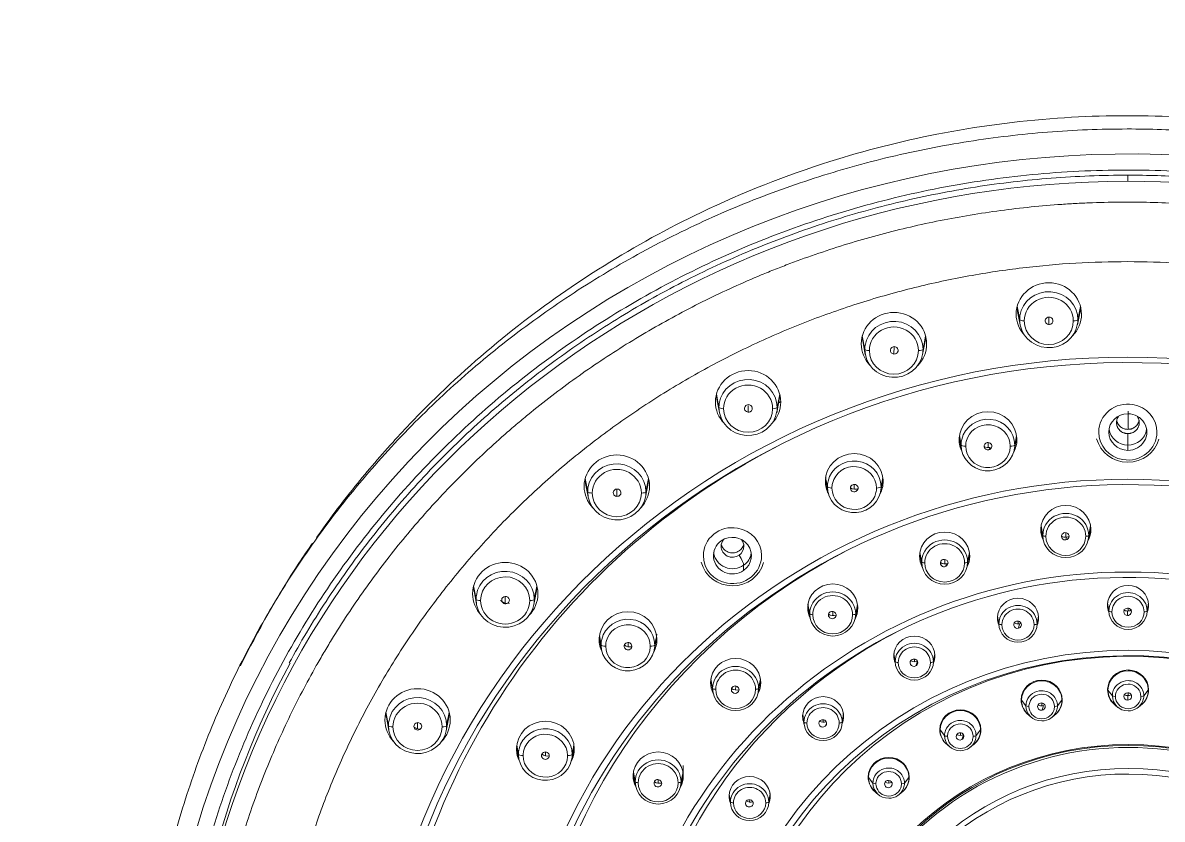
# Model space of a CAD drawing. Extents: x 12185 to 15344, y -91 to 2224.
# Drawn here: x 14075.1 to 14150.1, y 1182.2 to 1234.6 of the extents above; entities that cross this region are included whole.
import ezdxf

# ---------------------------------------------------------------- set-up
doc = ezdxf.new("R2010")
doc.units = 0
doc.header["$LTSCALE"] = 10
doc.header["$MEASUREMENT"] = 0
doc.layers.add('1', color=7, linetype='CONTINUOUS')

msp = doc.modelspace()

# ---------------------------------------------------------------- linework, layer by layer
at = {"layer": '1', "color": 7, "linetype": 'Continuous', "lineweight": 13}
for p, q in [((14147.817, 1224.168), (14147.819, 1224.569)), ((14140.548, 1215.948), (14140.713, 1215.067)), ((14144.712, 1215.937), (14144.542, 1215.067)), ((14142.631, 1214.755), (14142.633, 1215.244)), ((14130.363, 1214), (14130.527, 1213.118)), ((14134.527, 1213.988), (14134.357, 1213.118)), ((14132.445, 1212.811), (14132.447, 1213.3)), ((14120.933, 1209.296), (14120.769, 1210.178)), ((14124.763, 1209.296), (14124.933, 1210.166)), ((14136.747, 1207.446), (14136.862, 1206.829)), ((14140.511, 1207.438), (14140.392, 1206.829)), ((14138.63, 1206.657), (14138.632, 1206.992)), ((14138.68, 1206.511), (14138.775, 1206.668)), ((14147.827, 1206.479), (14147.829, 1206.822)), ((14112.136, 1204.629), (14112.3, 1203.748)), ((14116.3, 1204.618), (14116.129, 1203.748)), ((14127.951, 1204.697), (14128.065, 1204.08)), ((14131.714, 1204.689), (14131.595, 1204.08)), ((14114.218, 1203.464), (14114.22, 1203.937)), ((14129.833, 1203.92), (14129.835, 1204.243)), ((14129.933, 1203.778), (14130.064, 1203.909)), ((14142.119, 1201.517), (14142.237, 1200.883)), ((14145.379, 1201.51), (14145.257, 1200.883)), ((14143.75, 1200.768), (14143.751, 1201.065)), ((14134.151, 1199.768), (14134.269, 1199.134)), ((14135.782, 1199.017), (14135.783, 1199.309)), ((14137.412, 1199.761), (14137.289, 1199.134)), ((14122.555, 1198.582), (14122.557, 1198.925)), ((14104.794, 1197.567), (14104.959, 1196.686)), ((14108.958, 1197.557), (14108.788, 1196.686)), ((14106.877, 1196.438), (14106.879, 1196.879)), ((14126.788, 1196.358), (14126.906, 1195.724)), ((14130.049, 1196.351), (14129.926, 1195.724)), ((14146.581, 1195.917), (14146.499, 1196.446)), ((14149.098, 1195.917), (14149.183, 1196.441)), ((14128.419, 1195.61), (14128.421, 1195.891)), ((14139.26, 1195.601), (14139.342, 1195.072)), ((14141.945, 1195.596), (14141.859, 1195.072)), ((14147.813, 1195.623), (14147.816, 1195.915)), ((14147.843, 1196.103), (14147.842, 1195.916)), ((14140.604, 1195.251), (14140.603, 1195.066)), ((14140.633, 1194.778), (14140.707, 1195.079)), ((14113.183, 1193.68), (14113.068, 1194.296)), ((14114.951, 1193.564), (14114.953, 1193.843)), ((14132.525, 1192.585), (14132.443, 1193.114)), ((14133.787, 1192.758), (14133.786, 1192.578)), ((14133.873, 1192.305), (14133.995, 1192.589)), ((14135.041, 1192.585), (14135.127, 1193.109)), ((14120.4, 1191.457), (14120.518, 1190.823)), ((14122.031, 1190.72), (14122.032, 1190.984)), ((14123.661, 1191.45), (14123.538, 1190.823)), ((14140.835, 1190.047), (14140.815, 1190.15)), ((14146.518, 1190.711), (14146.499, 1190.814)), ((14146.518, 1190.711), (14146.81, 1190.343)), ((14147.824, 1190.059), (14147.827, 1190.351)), ((14147.849, 1190.539), (14147.848, 1190.351)), ((14149.175, 1190.711), (14148.879, 1190.343)), ((14149.175, 1190.711), (14149.194, 1190.811)), ((14140.835, 1190.047), (14141.127, 1189.68)), ((14142.165, 1189.87), (14142.164, 1189.683)), ((14142.2, 1189.397), (14142.273, 1189.697)), ((14143.492, 1190.047), (14143.196, 1189.68)), ((14143.492, 1190.047), (14143.511, 1190.147)), ((14099.192, 1188.381), (14099.027, 1189.263)), ((14103.192, 1189.252), (14103.021, 1188.381)), ((14126.524, 1188.602), (14126.443, 1189.131)), ((14127.786, 1188.767), (14127.786, 1188.598)), ((14101.112, 1188.579), (14101.11, 1188.173)), ((14127.925, 1188.347), (14128.008, 1188.498)), ((14135.482, 1188.095), (14135.463, 1188.198)), ((14135.482, 1188.095), (14135.774, 1187.727)), ((14136.812, 1187.913), (14136.812, 1187.728)), ((14138.139, 1188.095), (14137.843, 1187.727)), ((14138.139, 1188.095), (14138.158, 1188.195)), ((14136.904, 1187.46), (14137.027, 1187.744)), ((14107.749, 1186.483), (14107.634, 1187.1)), ((14109.517, 1186.396), (14109.518, 1186.646)), ((14111.278, 1186.483), (14111.397, 1187.092)), ((14115.306, 1185.312), (14115.424, 1184.678)), ((14130.771, 1184.967), (14130.752, 1185.07)), ((14130.771, 1184.967), (14131.063, 1184.599)), ((14133.428, 1184.967), (14133.132, 1184.599)), ((14133.428, 1184.967), (14133.448, 1185.067)), ((14116.937, 1184.59), (14116.939, 1184.833)), ((14132.102, 1184.78), (14132.101, 1184.6)), ((14132.245, 1184.359), (14132.327, 1184.51)), ((14121.691, 1183.353), (14121.609, 1183.882)), ((14122.953, 1183.512), (14122.952, 1183.356))]:
    msp.add_line(p, q, dxfattribs=at)
at = {"layer": '1', "color": 7, "linetype": 'Continuous', "lineweight": 18}
for p, q in [((14140.577, 1215.617), (14140.744, 1214.737)), ((14144.508, 1214.72), (14144.683, 1215.598)), ((14130.391, 1213.669), (14130.558, 1212.789)), ((14134.322, 1212.771), (14134.497, 1213.65)), ((14120.797, 1209.847), (14120.964, 1208.967)), ((14124.729, 1208.949), (14124.903, 1209.828)), ((14136.736, 1207.345), (14136.891, 1206.526)), ((14140.361, 1206.51), (14140.523, 1207.327)), ((14116.095, 1203.401), (14116.32, 1204.532)), ((14127.939, 1204.596), (14128.094, 1203.777)), ((14131.564, 1203.761), (14131.727, 1204.578)), ((14112.164, 1204.298), (14112.331, 1203.418)), ((14142.107, 1201.435), (14142.261, 1200.623)), ((14145.23, 1200.609), (14145.391, 1201.42)), ((14134.14, 1199.686), (14134.293, 1198.874)), ((14137.262, 1198.86), (14137.423, 1199.671)), ((14104.823, 1197.236), (14104.99, 1196.356)), ((14108.754, 1196.339), (14108.979, 1197.47)), ((14126.777, 1196.276), (14126.931, 1195.464)), ((14129.899, 1195.45), (14130.061, 1196.26)), ((14146.494, 1196.385), (14146.595, 1195.738)), ((14149.082, 1195.726), (14149.189, 1196.373)), ((14139.255, 1195.54), (14139.356, 1194.893)), ((14141.843, 1194.881), (14141.95, 1195.528)), ((14113.057, 1194.196), (14113.212, 1193.376)), ((14116.682, 1193.36), (14116.844, 1194.178)), ((14132.437, 1193.053), (14132.539, 1192.406)), ((14135.026, 1192.394), (14135.133, 1193.041)), ((14120.389, 1191.375), (14120.542, 1190.563)), ((14123.511, 1190.55), (14123.672, 1191.36)), ((14146.992, 1189.733), (14147.18, 1189.582)), ((14148.503, 1189.575), (14148.692, 1189.725)), ((14099.056, 1188.932), (14099.223, 1188.052)), ((14102.987, 1188.034), (14103.212, 1189.165)), ((14126.437, 1189.07), (14126.538, 1188.422)), ((14129.025, 1188.411), (14129.133, 1189.057)), ((14141.309, 1189.069), (14141.496, 1188.918)), ((14142.82, 1188.912), (14143.008, 1189.061)), ((14107.622, 1186.999), (14107.777, 1186.179)), ((14111.247, 1186.163), (14111.41, 1186.981)), ((14135.956, 1187.117), (14136.144, 1186.966)), ((14137.467, 1186.959), (14137.656, 1187.109)), ((14118.586, 1185.065), (14118.589, 1185.751)), ((14115.295, 1185.23), (14115.449, 1184.418)), ((14118.417, 1184.405), (14118.579, 1185.215)), ((14121.603, 1183.821), (14121.705, 1183.173)), ((14124.192, 1183.162), (14124.299, 1183.808)), ((14131.245, 1183.989), (14131.433, 1183.838)), ((14132.756, 1183.832), (14132.945, 1183.981)), ((14123.136, 1183.135), (14123.157, 1183.171))]:
    msp.add_line(p, q, dxfattribs=at)
for centre, major_axis, ratio, start_param, end_param in [((14147.84, 1164.676), (63.725, -0.283), 0.961683, 1.019372, 4.160314), ((14147.84, 1164.497), (-62.049, 0.276), 0.961673, 4.717025, 7.302344), ((14147.84, 1164.497), (-62.049, 0.276), 0.961673, 4.160639, 4.717025), ((14142.629, 1215.427), (2.15, -0.01), 0.961631, 0.004793, 3.146385), ((14142.627, 1215.067), (-1.915, 0.009), 0.961631, 3.146385, 6.146616), ((14132.443, 1213.478), (2.15, -0.01), 0.961631, 0.004793, 3.146385), ((14142.631, 1215.976), (-2.089, 0.01), 0.961631, 0.027796, 0.184759), ((14142.631, 1215.976), (-2.089, 0.01), 0.961631, 2.956838, 3.113809), ((14132.442, 1213.118), (-1.915, 0.009), 0.961631, 3.146385, 6.146616), ((14142.629, 1215.427), (2.15, -0.01), 0.961631, 3.146385, 3.890501), ((14142.627, 1215.067), (-1.915, 0.009), 0.961631, 6.146616, 6.287978), ((14142.627, 1215.067), (-1.915, 0.009), 0.961631, 0.004793, 3.010423), ((14142.647, 1215), (-0.254, 0.004), 0.965382, 4.826521, 7.968114), ((14142.647, 1215), (-0.254, 0.004), 0.965382, 1.684929, 4.826521), ((14142.629, 1215.427), (2.15, -0.01), 0.961631, 5.53429, 6.287978), ((14142.627, 1215.067), (-1.915, 0.009), 0.961631, 3.010423, 3.146385), ((14132.443, 1213.478), (2.15, -0.01), 0.961631, 3.146385, 3.890501), ((14132.446, 1214.028), (-2.089, 0.01), 0.961631, 0.027793, 0.184762), ((14132.443, 1213.478), (2.15, -0.01), 0.961631, 5.53429, 6.287978), ((14132.446, 1214.028), (-2.089, 0.01), 0.961631, 2.956844, 3.113801), ((14132.442, 1213.118), (-1.915, 0.009), 0.961631, 6.146616, 6.287978), ((14132.442, 1213.118), (-1.915, 0.009), 0.961631, 0.004793, 3.010423), ((14132.463, 1213.055), (-0.254, 0.009), 0.964736, 5.042621, 8.184213), ((14132.463, 1213.055), (-0.254, 0.009), 0.964736, 1.901028, 5.042621), ((14132.442, 1213.118), (-1.915, 0.009), 0.961631, 3.010423, 3.146385), ((14147.841, 1164.873), (49.268, -0.227), 0.961631, 0.018098, 3.146385), ((14122.85, 1209.656), (2.15, -0.01), 0.961631, 0.004793, 3.146385), ((14122.848, 1209.296), (-1.915, 0.009), 0.961631, 3.146385, 6.146616), ((14122.85, 1209.656), (2.15, -0.01), 0.961631, 3.146385, 3.890501), ((14122.852, 1210.206), (-2.089, 0.01), 0.961631, 0.027793, 0.184756), ((14122.85, 1209.656), (2.15, -0.01), 0.961631, 5.53429, 6.287978), ((14122.852, 1210.206), (-2.089, 0.01), 0.961631, 2.956849, 3.113807), ((14122.848, 1209.296), (-1.915, 0.009), 0.961631, 6.146616, 6.287978), ((14122.848, 1209.296), (-1.915, 0.009), 0.961631, 0.004793, 3.010423), ((14122.87, 1209.238), (-0.254, 0.013), 0.96359, 5.252707, 8.3943), ((14122.87, 1209.238), (-0.254, 0.013), 0.96359, 2.111115, 5.252707), ((14122.848, 1209.296), (-1.915, 0.009), 0.961631, 3.010423, 3.146385), ((14138.629, 1207.19), (1.9, -0.009), 0.961631, 0.004793, 3.146385), ((14138.627, 1206.829), (-1.765, 0.008), 0.961631, 3.146385, 6.070848), ((14147.827, 1207.681), (1.25, -0.006), 0.961631, 1.575586, 4.717178), ((14147.827, 1207.681), (1.25, -0.006), 0.961631, 4.717178, 7.858771), ((14147.836, 1209.794), (-2.006, 0.009), 0.961631, 1.575586, 1.691383), ((14138.629, 1207.19), (1.9, -0.009), 0.961631, 3.146385, 3.603831), ((14138.627, 1206.829), (-1.765, 0.008), 0.961631, 6.070848, 6.287978), ((14138.627, 1206.829), (-1.765, 0.008), 0.961631, 0.004793, 2.931232), ((14138.627, 1206.749), (-0.252, 0.005), 0.963795, 4.940646, 8.082238), ((14138.661, 1207.184), (-0.548, 0.01), 0.963795, 1.041045, 1.799053), ((14138.627, 1206.749), (-0.252, 0.005), 0.963795, 1.799053, 4.940646), ((14138.629, 1207.19), (1.9, -0.009), 0.961631, 5.82096, 6.287978), ((14138.627, 1206.829), (-1.765, 0.008), 0.961631, 2.931232, 3.146385), ((14147.827, 1207.732), (-2.113, 0.01), 0.961631, 0.247677, 2.893929), ((14114.216, 1204.108), (2.15, -0.01), 0.961631, 0.004793, 3.146385), ((14129.832, 1204.441), (1.9, -0.009), 0.961631, 0.004793, 3.146385), ((14114.215, 1203.748), (-1.915, 0.009), 0.961631, 3.146385, 6.146616), ((14129.83, 1204.08), (-1.765, 0.008), 0.961631, 3.146385, 6.070848), ((14147.845, 1165.696), (40.068, -0.185), 0.961631, 0.021159, 3.146385), ((14114.219, 1204.657), (-2.089, 0.01), 0.961631, 0.027788, 0.184752), ((14114.219, 1204.657), (-2.089, 0.01), 0.961631, 3.024197, 3.113805), ((14129.832, 1204.441), (1.9, -0.009), 0.961631, 3.146385, 3.603831), ((14129.83, 1204.08), (-1.765, 0.008), 0.961631, 6.070848, 6.287978), ((14129.832, 1204.441), (1.9, -0.009), 0.961631, 5.82096, 6.287978), ((14114.216, 1204.108), (2.15, -0.01), 0.961631, 3.146385, 3.890501), ((14114.215, 1203.748), (-1.915, 0.009), 0.961631, 6.146616, 6.287978), ((14114.215, 1203.748), (-1.915, 0.009), 0.961631, 0.004793, 3.010423), ((14114.236, 1203.693), (-0.254, 0.014), 0.962154, 5.454898, 8.59649), ((14114.236, 1203.693), (-0.254, 0.014), 0.962154, 2.313305, 5.454898), ((14114.216, 1204.108), (2.15, -0.01), 0.961631, 5.53429, 6.287978), ((14114.215, 1203.748), (-1.915, 0.009), 0.961631, 3.010423, 3.146385), ((14129.83, 1204.08), (-1.765, 0.008), 0.961631, 0.004793, 2.931241), ((14129.831, 1204), (-0.252, 0.007), 0.963171, 5.160928, 8.302521), ((14129.894, 1204.445), (-0.548, 0.016), 0.963171, 0.986193, 2.019335), ((14129.831, 1204), (-0.252, 0.007), 0.963171, 2.019335, 5.160928), ((14129.83, 1204.08), (-1.765, 0.008), 0.961631, 2.931241, 3.146385), ((14114.36, 1204.126), (-0.701, 0.039), 0.962154, 1.070314, 1.638845), ((14143.749, 1201.27), (1.65, -0.008), 0.961631, 0.004793, 3.146385), ((14143.747, 1200.883), (-1.51, 0.007), 0.961631, 3.146385, 6.287978), ((14121.82, 1199.555), (1.25, -0.006), 0.961631, 5.345497, 8.487089), ((14135.781, 1199.521), (1.65, -0.008), 0.961631, 0.004793, 3.146385), ((14143.749, 1201.27), (1.65, -0.008), 0.961631, 3.146385, 3.614286), ((14143.747, 1200.883), (-1.51, 0.007), 0.961631, 0.004793, 3.146385), ((14143.714, 1200.826), (-0.251, 0.002), 0.962938, 4.83461, 7.976203), ((14143.729, 1201.294), (-0.547, 0.005), 0.962938, 1.070147, 1.693016), ((14143.714, 1200.826), (-0.251, 0.002), 0.962938, 1.693018, 4.83461), ((14143.729, 1201.294), (-0.547, 0.005), 0.962938, 1.693016, 2.025582), ((14143.749, 1201.27), (1.65, -0.008), 0.961631, 5.810505, 6.287978), ((14121.82, 1199.555), (1.25, -0.006), 0.961631, 2.203904, 5.345497), ((14121.823, 1200.172), (0.75, -0.003), 0.961631, 2.484734, 3.146385), ((14121.823, 1200.172), (0.75, -0.003), 0.961631, 3.146385, 5.345497), ((14121.824, 1200.451), (-0.75, 0.003), 0.961631, 0.195051, 2.203904), ((14121.823, 1200.172), (0.75, -0.003), 0.961631, 5.345497, 6.287978), ((14121.824, 1200.451), (-0.75, 0.003), 0.961631, 2.203904, 2.946564), ((14121.823, 1200.172), (0.75, -0.003), 0.961631, 0.004793, 0.656863), ((14135.779, 1199.134), (-1.51, 0.007), 0.961631, 3.146385, 6.287978), ((14121.83, 1201.667), (-2.006, 0.009), 0.961631, 1.501562, 1.639989), ((14135.781, 1199.521), (1.65, -0.008), 0.961631, 3.146385, 3.614286), ((14135.747, 1199.069), (-0.252, 0.004), 0.962664, 5.06636, 8.207954), ((14135.747, 1199.069), (-0.252, 0.004), 0.962664, 1.924768, 5.06636), ((14135.781, 1199.521), (1.65, -0.008), 0.961631, 5.810505, 6.287978), ((14106.875, 1197.046), (2.15, -0.01), 0.961631, 0.004793, 3.146385), ((14106.873, 1196.686), (-1.915, 0.009), 0.961631, 3.146566, 6.152013), ((14121.82, 1199.606), (-2.113, 0.01), 0.961631, 0.247677, 2.893929), ((14135.779, 1199.134), (-1.51, 0.007), 0.961631, 0.004793, 3.146385), ((14135.786, 1199.543), (-0.547, 0.009), 0.962664, 1.028234, 1.924767), ((14147.849, 1166.519), (32.869, -0.151), 0.961631, 0.024751, 3.146385), ((14128.418, 1196.111), (1.65, -0.008), 0.961631, 0.004793, 3.146385), ((14106.875, 1197.046), (2.15, -0.01), 0.961631, 3.146385, 3.890501), ((14106.878, 1197.595), (-2.089, 0.01), 0.961631, 0.02779, 0.184771), ((14106.873, 1196.686), (-1.915, 0.009), 0.961631, 6.152013, 6.287978), ((14106.894, 1196.635), (-0.254, 0.014), 0.960668, 2.507517, 5.649109), ((14106.875, 1197.046), (2.15, -0.01), 0.961631, 5.53429, 6.287978), ((14128.416, 1195.724), (-1.51, 0.007), 0.961631, 3.146385, 6.287978), ((14147.841, 1196.304), (1.35, -0.006), 0.961631, 0.004793, 3.146385), ((14147.839, 1195.917), (-1.258, 0.006), 0.961631, 3.146385, 6.287978), ((14106.873, 1196.686), (-1.915, 0.009), 0.961631, 0.004793, 3.010423), ((14107.044, 1197.093), (-0.702, 0.037), 0.960668, 0.855137, 1.776606), ((14106.894, 1196.635), (-0.254, 0.014), 0.960668, 5.649109, 8.790702), ((14106.873, 1196.686), (-1.915, 0.009), 0.961631, 3.010423, 3.146566), ((14140.602, 1195.458), (1.35, -0.006), 0.961631, 0.004793, 3.146385), ((14140.601, 1195.072), (-1.258, 0.006), 0.961631, 3.146385, 6.287978), ((14147.841, 1196.304), (1.35, -0.006), 0.961631, 3.146385, 3.506982), ((14147.841, 1196.304), (1.35, -0.006), 0.961631, 5.91781, 6.287978), ((14114.95, 1194.041), (1.9, -0.009), 0.961631, 0.004793, 3.146385), ((14114.948, 1193.68), (-1.765, 0.008), 0.961631, 3.146387, 6.070949), ((14128.418, 1196.111), (1.65, -0.008), 0.961631, 3.146385, 3.614237), ((14128.416, 1195.724), (-1.51, 0.007), 0.961631, 0.004793, 3.146385), ((14128.386, 1195.651), (-0.252, 0.005), 0.962181, 5.295624, 8.437217), ((14128.449, 1196.136), (-0.547, 0.012), 0.962181, 0.991788, 1.943445), ((14128.386, 1195.651), (-0.252, 0.005), 0.962181, 2.154032, 5.295624), ((14128.418, 1196.111), (1.65, -0.008), 0.961631, 5.810505, 6.287978), ((14140.602, 1195.458), (1.35, -0.006), 0.961631, 3.146385, 3.506982), ((14140.602, 1195.458), (1.35, -0.006), 0.961631, 5.91781, 6.287978), ((14147.839, 1195.917), (-1.258, 0.006), 0.961631, 0.004793, 3.146385), ((14147.815, 1196.369), (-0.472, 0.002), 0.962224, 0.943521, 1.576552), ((14147.813, 1195.864), (-0.251, 0.001), 0.962224, 4.718148, 7.859739), ((14147.813, 1195.864), (-0.251, 0.001), 0.962224, 1.576554, 4.718148), ((14147.815, 1196.369), (-0.472, 0.002), 0.962224, 1.576552, 2.210025), ((14140.601, 1195.072), (-1.258, 0.006), 0.961631, 0.004793, 3.146385), ((14140.573, 1195.012), (-0.251, 0.002), 0.962152, 4.963578, 8.10517), ((14140.593, 1195.52), (-0.472, 0.004), 0.962152, 1.045322, 1.821983), ((14140.573, 1195.012), (-0.251, 0.002), 0.962152, 1.821984, 4.963578), ((14140.593, 1195.52), (-0.472, 0.004), 0.962152, 1.821982, 2.034678), ((14114.95, 1194.041), (1.9, -0.009), 0.961631, 3.146385, 3.603782), ((14114.948, 1193.68), (-1.765, 0.008), 0.961631, 6.070949, 6.287978), ((14114.95, 1194.041), (1.9, -0.009), 0.961631, 5.82096, 6.287978), ((14133.785, 1192.972), (1.35, -0.006), 0.961631, 0.004793, 3.146385), ((14114.948, 1193.68), (-1.765, 0.008), 0.961631, 0.004793, 2.931231), ((14114.949, 1193.6), (-0.252, 0.009), 0.961284, 5.58627, 8.727863), ((14115.063, 1194.08), (-0.548, 0.02), 0.961284, 0.905543, 1.856219), ((14114.949, 1193.6), (-0.252, 0.009), 0.961284, 2.444677, 5.58627), ((14114.948, 1193.68), (-1.765, 0.008), 0.961631, 2.931231, 3.146387), ((14147.853, 1167.34), (26.663, -0.123), 0.961631, 0.029403, 3.146385), ((14133.783, 1192.585), (-1.258, 0.006), 0.961631, 3.146385, 6.287979), ((14147.842, 1165.061), (62.049, -0.286), 0.961631, 2.668912, 3.141624), ((14122.03, 1191.21), (1.65, -0.008), 0.961631, 0.004793, 3.146385), ((14133.785, 1192.972), (1.35, -0.006), 0.961631, 3.146385, 3.506982), ((14133.783, 1192.585), (-1.258, 0.006), 0.961631, 0.004793, 3.146385), ((14133.756, 1192.518), (-0.251, 0.003), 0.961959, 5.208105, 8.349697), ((14133.793, 1193.032), (-0.472, 0.005), 0.961959, 1.024433, 2.06651), ((14133.756, 1192.518), (-0.251, 0.003), 0.961959, 2.066511, 5.208105), ((14133.785, 1192.972), (1.35, -0.006), 0.961631, 5.91781, 6.287978), ((14122.028, 1190.823), (-1.51, 0.007), 0.961631, 3.146385, 6.287978), ((14147.847, 1190.739), (1.35, -0.006), 0.961631, 0.004793, 3.146385), ((14147.846, 1190.711), (-1.328, 0.006), 0.961631, 4.717182, 6.287978), ((14147.846, 1190.711), (-1.328, 0.006), 0.961631, 3.146385, 4.717182), ((14101.108, 1188.742), (2.15, -0.01), 0.961631, 0.004793, 3.146385), ((14122.03, 1191.21), (1.65, -0.008), 0.961631, 3.146385, 3.614286), ((14122.002, 1190.744), (-0.252, 0.006), 0.961591, 5.521497, 8.663089), ((14122.002, 1190.744), (-0.252, 0.006), 0.961591, 2.379904, 5.521497), ((14122.03, 1191.21), (1.65, -0.008), 0.961631, 5.810505, 6.287978), ((14142.163, 1190.075), (1.35, -0.006), 0.961631, 0.004793, 3.146385), ((14142.163, 1190.047), (-1.328, 0.006), 0.961631, 4.717182, 6.287978), ((14142.163, 1190.047), (-1.328, 0.006), 0.961631, 3.146385, 4.717182), ((14147.845, 1190.343), (-1.034, 0.005), 0.961631, 4.717182, 5.944012), ((14147.845, 1190.343), (-1.034, 0.005), 0.961631, 3.146385, 4.717182), ((14101.106, 1188.381), (-1.915, 0.009), 0.961631, 3.146385, 6.147547), ((14122.028, 1190.823), (-1.51, 0.007), 0.961631, 0.004793, 3.146385), ((14122.084, 1191.244), (-0.547, 0.012), 0.961591, 0.964173, 1.90729), ((14127.785, 1188.988), (1.35, -0.006), 0.961631, 0.004793, 3.146385), ((14142.161, 1189.68), (-1.034, 0.005), 0.961631, 4.717182, 5.944012), ((14142.161, 1189.68), (-1.034, 0.005), 0.961631, 3.146385, 4.717182), ((14147.847, 1190.739), (1.35, -0.006), 0.961631, 3.146385, 3.962168), ((14147.846, 1190.711), (-1.328, 0.006), 0.961631, 0.004793, 0.876781), ((14147.845, 1190.343), (-1.034, 0.005), 0.961631, 5.944012, 6.287978), ((14147.845, 1190.343), (-1.034, 0.005), 0.961631, 0.004793, 1.575589), ((14147.824, 1190.3), (-0.25, 0.001), 0.96178, 4.718079, 7.859671), ((14147.827, 1190.84), (-0.508, 0.002), 0.96178, 1.108436, 1.576484), ((14147.824, 1190.3), (-0.25, 0.001), 0.96178, 1.576486, 4.718079), ((14147.827, 1190.84), (-0.508, 0.002), 0.96178, 1.576484, 2.032505), ((14147.846, 1190.711), (-1.328, 0.006), 0.961631, 2.2648, 3.146385), ((14147.847, 1190.739), (1.35, -0.006), 0.961631, 5.446767, 6.287978), ((14147.845, 1190.343), (-1.034, 0.005), 0.961631, 2.802419, 3.146385), ((14127.783, 1188.602), (-1.258, 0.006), 0.961631, 3.146385, 6.287978), ((14136.811, 1188.123), (1.35, -0.006), 0.961631, 0.004793, 3.146385), ((14142.163, 1190.075), (1.35, -0.006), 0.961631, 3.146385, 4.0143), ((14142.163, 1190.047), (-1.328, 0.006), 0.961631, 0.004793, 0.876781), ((14142.161, 1189.68), (-1.034, 0.005), 0.961631, 5.944012, 6.287978), ((14142.161, 1189.68), (-1.034, 0.005), 0.961631, 0.004793, 1.575589), ((14142.14, 1189.631), (-0.25, 0.001), 0.961762, 4.960726, 8.102319), ((14142.151, 1190.172), (-0.508, 0.003), 0.961762, 1.094454, 1.819132), ((14142.14, 1189.631), (-0.25, 0.001), 0.961762, 1.819133, 4.960726), ((14142.163, 1190.047), (-1.328, 0.006), 0.961631, 2.2648, 3.146385), ((14142.163, 1190.075), (1.35, -0.006), 0.961631, 5.443233, 6.287978), ((14142.161, 1189.68), (-1.034, 0.005), 0.961631, 2.802419, 3.146385), ((14147.845, 1190.343), (-1.034, 0.005), 0.961631, 1.575589, 2.802419), ((14101.108, 1188.742), (2.15, -0.01), 0.961631, 3.146385, 3.890501), ((14101.111, 1189.291), (-2.089, 0.01), 0.961631, 0.02779, 0.184771), ((14101.108, 1188.742), (2.15, -0.01), 0.961631, 5.53429, 6.287978), ((14109.515, 1186.844), (1.9, -0.009), 0.961631, 0.004793, 3.146385), ((14127.785, 1188.988), (1.35, -0.006), 0.961631, 3.146385, 3.506982), ((14127.759, 1188.528), (-0.251, 0.003), 0.961691, 5.451085, 8.592676), ((14127.811, 1189.051), (-0.472, 0.006), 0.961691, 1.022468, 1.963128), ((14127.759, 1188.528), (-0.251, 0.003), 0.961691, 2.309491, 5.451085), ((14127.785, 1188.988), (1.35, -0.006), 0.961631, 5.91781, 6.287978), ((14136.81, 1188.095), (-1.328, 0.006), 0.961631, 4.717182, 6.287978), ((14136.809, 1187.727), (-1.034, 0.005), 0.961631, 4.717182, 5.944012), ((14136.809, 1187.727), (-1.034, 0.005), 0.961631, 3.146385, 4.717182), ((14136.81, 1188.095), (-1.328, 0.006), 0.961631, 3.146385, 4.717182), ((14142.161, 1189.68), (-1.034, 0.005), 0.961631, 1.575589, 2.802419), ((14101.106, 1188.381), (-1.915, 0.009), 0.961631, 6.147547, 6.287978), ((14101.106, 1188.381), (-1.915, 0.009), 0.961631, 0.004793, 3.010423), ((14101.125, 1188.335), (-0.254, 0.011), 0.959351, 5.836489, 8.978082), ((14101.296, 1188.823), (-0.703, 0.031), 0.959351, 0.972715, 1.603488), ((14101.125, 1188.335), (-0.254, 0.011), 0.959351, 2.694896, 5.836489), ((14101.106, 1188.381), (-1.915, 0.009), 0.961631, 3.010423, 3.146385), ((14109.513, 1186.483), (-1.765, 0.008), 0.961631, 3.146386, 6.071403), ((14127.783, 1188.602), (-1.258, 0.006), 0.961631, 0.004793, 3.146385), ((14147.855, 1167.9), (20, -0.092), 0.961631, 0.004793, 3.146385), ((14147.856, 1168.037), (19.8, -0.091), 0.961631, 0.004793, 3.146385), ((14136.811, 1188.123), (1.35, -0.006), 0.961631, 3.146385, 4.01214), ((14136.81, 1188.095), (-1.328, 0.006), 0.961631, 0.004793, 0.876781), ((14136.809, 1187.727), (-1.034, 0.005), 0.961631, 5.944012, 6.287978), ((14136.787, 1187.673), (-0.251, 0.002), 0.961714, 2.061563, 5.203156), ((14136.81, 1188.095), (-1.328, 0.006), 0.961631, 2.2648, 3.146385), ((14136.811, 1188.123), (1.35, -0.006), 0.961631, 5.429881, 6.287978), ((14147.855, 1167.9), (-19.8, 0.091), 0.961631, 3.146385, 6.287978), ((14136.809, 1187.727), (-1.034, 0.005), 0.961631, 0.004793, 1.575589), ((14136.787, 1187.673), (-0.251, 0.002), 0.961714, 5.203156, 8.344748), ((14136.807, 1188.217), (-0.508, 0.003), 0.961714, 1.083446, 2.061561), ((14136.809, 1187.727), (-1.034, 0.005), 0.961631, 1.575589, 2.802419), ((14136.809, 1187.727), (-1.034, 0.005), 0.961631, 2.802419, 3.146385), ((14109.515, 1186.844), (1.9, -0.009), 0.961631, 3.146385, 3.603831), ((14109.513, 1186.483), (-1.765, 0.008), 0.961631, 6.071403, 6.287978), ((14109.513, 1186.483), (-1.765, 0.008), 0.961631, 0.004793, 2.931234), ((14109.515, 1186.404), (-0.252, 0.008), 0.960362, 5.790889, 8.932482), ((14109.647, 1186.908), (-0.549, 0.017), 0.960362, 0.886911, 1.820602), ((14109.515, 1186.404), (-0.252, 0.008), 0.960362, 2.649296, 5.790889), ((14109.515, 1186.844), (1.9, -0.009), 0.961631, 5.82096, 6.287978), ((14109.513, 1186.483), (-1.765, 0.008), 0.961631, 2.931234, 3.146386), ((14116.936, 1185.065), (1.65, -0.008), 0.961631, 0.004793, 3.146385), ((14116.934, 1184.678), (-1.51, 0.007), 0.961631, 3.146368, 6.287978), ((14132.1, 1184.995), (1.35, -0.006), 0.961631, 0.004793, 3.146385), ((14132.1, 1184.967), (-1.328, 0.006), 0.961631, 4.717182, 6.287978), ((14132.1, 1184.967), (-1.328, 0.006), 0.961631, 3.146385, 4.717182), ((14116.936, 1185.065), (1.65, -0.008), 0.961631, 3.146385, 3.614286), ((14116.936, 1185.065), (1.65, -0.008), 0.961631, 5.810505, 6.287978), ((14122.951, 1183.739), (1.35, -0.006), 0.961631, 0.004793, 3.146385), ((14147.856, 1167.978), (-18.287, 0.084), 0.961631, 3.146385, 6.28362), ((14147.855, 1167.9), (-17.988, 0.083), 0.961631, 3.146385, 6.28362), ((14132.1, 1184.995), (1.35, -0.006), 0.961631, 3.146385, 3.99648), ((14132.1, 1184.967), (-1.328, 0.006), 0.961631, 0.004793, 0.876781), ((14132.098, 1184.599), (-1.034, 0.005), 0.961631, 5.944012, 6.287978), ((14132.098, 1184.599), (-1.034, 0.005), 0.961631, 4.717182, 5.944012), ((14132.098, 1184.599), (-1.034, 0.005), 0.961631, 3.146385, 4.717182), ((14132.1, 1184.967), (-1.328, 0.006), 0.961631, 2.2648, 3.146385), ((14132.1, 1184.995), (1.35, -0.006), 0.961631, 5.444853, 6.287978), ((14116.934, 1184.678), (-1.51, 0.007), 0.961631, 0.004793, 3.146368), ((14116.914, 1184.593), (-0.252, 0.005), 0.961015, 5.743843, 8.885435), ((14117.012, 1185.111), (-0.547, 0.011), 0.961015, 0.947857, 1.874579), ((14116.914, 1184.593), (-0.252, 0.005), 0.961015, 2.60225, 5.743843), ((14122.949, 1183.353), (-1.258, 0.006), 0.961631, 3.146385, 6.287978), ((14132.098, 1184.599), (-1.034, 0.005), 0.961631, 0.004793, 1.575589), ((14132.079, 1184.54), (-0.251, 0.002), 0.961647, 5.445206, 8.586799), ((14132.106, 1185.089), (-0.508, 0.003), 0.961647, 1.075985, 1.982483), ((14132.079, 1184.54), (-0.251, 0.002), 0.961647, 2.303614, 5.445206), ((14132.098, 1184.599), (-1.034, 0.005), 0.961631, 1.575589, 2.802419), ((14132.098, 1184.599), (-1.034, 0.005), 0.961631, 2.802419, 3.146385), ((14122.951, 1183.739), (1.35, -0.006), 0.961631, 3.146385, 3.506982), ((14122.93, 1183.272), (-0.251, 0.003), 0.961411, 5.692257, 8.83385), ((14122.93, 1183.272), (-0.251, 0.003), 0.961411, 2.550665, 5.692257), ((14122.993, 1183.809), (-0.472, 0.006), 0.961411, 1.009221, 1.927401), ((14122.951, 1183.739), (1.35, -0.006), 0.961631, 5.91781, 6.287978), ((14122.949, 1183.353), (-1.258, 0.006), 0.961631, 0.004793, 3.146385)]:
    msp.add_ellipse(centre, major_axis=major_axis, ratio=ratio, start_param=start_param, end_param=end_param, dxfattribs=at)
at = {"layer": '1', "color": 7, "linetype": 'Continuous', "lineweight": 13}
for centre, major_axis, ratio, start_param, end_param in [((14142.627, 1214.989), (-1.615, 0.007), 0.961631, 3.146385, 6.287978), ((14141.012, 1215.071), (-0.3, 0), 0.274342, 0.050993, 1.569429), ((14142.627, 1214.989), (-1.615, 0.007), 0.961631, 0.004793, 3.146385), ((14144.242, 1215.071), (0.3, 0), 0.274342, 4.711022, 6.229458), ((14147.841, 1164.745), (49.767, -0.229), 0.961631, 0.004793, 3.146385), ((14132.441, 1213.04), (-1.615, 0.007), 0.961631, 3.146385, 6.287978), ((14130.827, 1213.123), (-0.3, 0), 0.274342, 0.050993, 1.569429), ((14132.441, 1213.04), (-1.615, 0.007), 0.961631, 0.004793, 3.146385), ((14134.057, 1213.123), (0.3, 0), 0.274342, 4.711022, 6.229458), ((14122.848, 1209.218), (-1.615, 0.007), 0.961631, 3.146385, 6.287978), ((14121.233, 1209.301), (-0.3, 0), 0.274342, 0.050993, 1.569429), ((14122.848, 1209.218), (-1.615, 0.007), 0.961631, 0.004793, 3.146385), ((14124.463, 1209.301), (0.3, 0), 0.274342, 4.711022, 6.229458), ((14147.826, 1207.681), (-1.914, 0.009), 0.961631, 4.545643, 6.287978), ((14147.826, 1207.681), (-1.914, 0.009), 0.961631, 3.146385, 4.545643), ((14138.627, 1206.751), (-1.465, 0.007), 0.961631, 3.146385, 6.070848), ((14147.826, 1207.681), (-1.914, 0.009), 0.961631, 0.004793, 1.404051), ((14147.828, 1208.024), (-1.25, 0.006), 0.961631, 0.143078, 1.575513), ((14147.826, 1207.681), (-1.914, 0.009), 0.961631, 1.404051, 3.146385), ((14147.828, 1208.024), (-1.25, 0.006), 0.961631, 1.575513, 2.998491), ((14147.828, 1208.024), (0, 1.25), 0.001076, 3.419499, 4.346806), ((14147.844, 1165.568), (48.632, -0.224), 0.961631, 2.067259, 3.146385), ((14137.162, 1206.834), (-0.3, 0), 0.274342, 0.050993, 1.569429), ((14138.627, 1206.751), (-1.465, 0.007), 0.961631, 6.070848, 6.287978), ((14138.627, 1206.751), (-1.465, 0.007), 0.961631, 0.004793, 2.931232), ((14138.627, 1206.751), (-1.465, 0.007), 0.961631, 2.931232, 3.146385), ((14140.093, 1206.834), (0.3, 0), 0.274342, 4.711022, 6.229458), ((14114.214, 1203.67), (-1.615, 0.007), 0.961631, 3.146385, 6.287978), ((14129.83, 1204.002), (-1.465, 0.007), 0.961631, 3.146385, 6.070848), ((14147.844, 1165.568), (40.567, -0.187), 0.961631, 0.004793, 3.146385), ((14112.599, 1203.752), (-0.3, 0), 0.274342, 0.050993, 1.569429), ((14114.214, 1203.67), (-1.615, 0.007), 0.961631, 0.004793, 3.146385), ((14115.83, 1203.752), (0.3, 0), 0.274342, 4.711022, 6.229458), ((14128.365, 1204.085), (-0.3, 0), 0.274342, 0.050993, 1.569429), ((14129.83, 1204.002), (-1.465, 0.007), 0.961631, 6.070848, 6.287978), ((14129.83, 1204.002), (-1.465, 0.007), 0.961631, 0.004793, 2.931241), ((14129.83, 1204.002), (-1.465, 0.007), 0.961631, 2.931241, 3.146385), ((14131.296, 1204.085), (0.3, 0), 0.274342, 4.711022, 6.229458), ((14121.82, 1199.555), (-1.914, 0.009), 0.961631, 4.545643, 6.287978), ((14143.746, 1200.831), (-1.31, 0.006), 0.961631, 3.146385, 6.287978), ((14121.82, 1199.555), (-1.914, 0.009), 0.961631, 3.146385, 4.545643), ((14142.437, 1200.886), (-0.2, 0), 0.274342, 0.050993, 1.569429), ((14143.746, 1200.831), (-1.31, 0.006), 0.961631, 0.004793, 3.146385), ((14145.057, 1200.886), (0.2, 0), 0.274342, 4.711022, 6.229458), ((14135.779, 1199.082), (-1.31, 0.006), 0.961631, 3.146385, 6.287978), ((14147.848, 1166.391), (39.432, -0.182), 0.961631, 2.068065, 3.146385), ((14121.82, 1199.555), (-1.914, 0.009), 0.961631, 0.004793, 1.404051), ((14121.822, 1199.897), (-1.25, 0.006), 0.961631, 0.143167, 2.203904), ((14121.82, 1199.555), (-1.914, 0.009), 0.961631, 1.404051, 3.146385), ((14121.822, 1199.897), (0.716, -1.025), 0.162317, 0.226068, 1.153364), ((14121.822, 1199.897), (-1.25, 0.006), 0.961631, 2.203904, 2.998482), ((14147.848, 1166.391), (33.367, -0.154), 0.961631, 0.004793, 3.146385), ((14134.469, 1199.137), (0.2, 0), 0.274342, 3.192585, 4.711022), ((14135.779, 1199.082), (-1.31, 0.006), 0.961631, 0.004793, 3.146385), ((14137.089, 1199.137), (-0.2, 0), 0.274342, 1.569429, 3.087865), ((14106.873, 1196.608), (-1.615, 0.007), 0.961631, 3.146476, 6.288046), ((14128.416, 1195.672), (-1.31, 0.006), 0.961631, 3.146385, 6.287978), ((14105.258, 1196.69), (-0.3, 0), 0.274342, 0.050993, 1.569429), ((14106.873, 1196.608), (-1.615, 0.007), 0.961631, 0.00486, 3.146476), ((14108.489, 1196.69), (0.3, 0), 0.274342, 4.71097, 6.229407), ((14147.839, 1195.865), (-1.059, 0.005), 0.961631, 3.146385, 6.287978), ((14127.106, 1195.727), (-0.2, 0), 0.274342, 0.050993, 1.569429), ((14128.416, 1195.672), (-1.31, 0.006), 0.961631, 0.004793, 3.146385), ((14129.727, 1195.727), (0.2, 0), 0.274342, 4.711022, 6.229458), ((14140.6, 1195.02), (-1.059, 0.005), 0.961631, 3.146385, 6.287978), ((14146.781, 1195.92), (0.2, 0), 0.274342, 3.183859, 4.711022), ((14147.839, 1195.865), (-1.059, 0.005), 0.961631, 0.004793, 3.146385), ((14148.898, 1195.92), (-0.2, 0), 0.274342, 1.569429, 3.096592), ((14114.948, 1193.602), (-1.465, 0.007), 0.961631, 3.146385, 6.070949), ((14139.542, 1195.074), (-0.2, 0), 0.274342, 0.042266, 1.569429), ((14140.6, 1195.02), (-1.059, 0.005), 0.961631, 0.004793, 3.146385), ((14141.659, 1195.074), (0.2, 0), 0.274342, 4.711022, 6.238185), ((14114.948, 1193.602), (-1.465, 0.007), 0.961631, 6.070949, 6.287978), ((14147.852, 1167.214), (32.232, -0.149), 0.961631, 2.069031, 3.146385), ((14147.852, 1167.214), (27.161, -0.125), 0.961631, 0.004793, 3.146385), ((14113.483, 1193.684), (0.3, 0), 0.274342, 3.192585, 4.711022), ((14114.948, 1193.602), (-1.465, 0.007), 0.961631, 0.004793, 2.931231), ((14114.948, 1193.602), (-1.465, 0.007), 0.961631, 2.931231, 3.146385), ((14116.414, 1193.684), (-0.3, 0), 0.274342, 1.569429, 3.087865), ((14133.783, 1192.533), (-1.059, 0.005), 0.961631, 3.146385, 6.287978), ((14147.855, 1167.9), (-26.038, 0.12), 0.961631, 3.170996, 6.287978), ((14132.724, 1192.588), (0.2, 0), 0.274342, 3.183859, 4.711022), ((14133.783, 1192.533), (-1.059, 0.005), 0.961631, 0.004793, 3.146385), ((14134.841, 1192.588), (-0.2, 0), 0.274342, 1.569429, 3.096592), ((14122.028, 1190.771), (-1.31, 0.006), 0.961631, 3.146385, 6.287978), ((14147.845, 1190.3), (-0.839, 0.004), 0.961631, 3.146385, 5.944012), ((14120.718, 1190.826), (-0.2, 0), 0.274342, 0.050993, 1.569429), ((14122.028, 1190.771), (-1.31, 0.006), 0.961631, 0.004793, 3.146385), ((14123.338, 1190.826), (0.2, 0), 0.274342, 4.711022, 6.229458), ((14142.161, 1189.636), (-0.839, 0.004), 0.961631, 3.146385, 5.944012), ((14147.006, 1190.355), (0.2, 0), 0.274342, 3.356111, 4.711022), ((14147.845, 1190.3), (-0.839, 0.004), 0.961631, 5.944012, 6.287978), ((14147.845, 1190.3), (-0.839, 0.004), 0.961631, 0.004793, 2.802419), ((14147.845, 1190.3), (-0.839, 0.004), 0.961631, 2.802419, 3.146385), ((14148.684, 1190.355), (-0.2, 0), 0.274342, 1.569429, 2.92434), ((14101.106, 1188.303), (-1.615, 0.007), 0.961631, 3.146385, 6.287978), ((14127.783, 1188.549), (-1.059, 0.005), 0.961631, 3.146385, 6.287978), ((14141.322, 1189.691), (0.2, 0), 0.274342, 3.356111, 4.711022), ((14142.161, 1189.636), (-0.839, 0.004), 0.961631, 5.944012, 6.287978), ((14142.161, 1189.636), (-0.839, 0.004), 0.961631, 0.004793, 2.802419), ((14142.161, 1189.636), (-0.839, 0.004), 0.961631, 2.802419, 3.146385), ((14143.001, 1189.691), (-0.2, 0), 0.274342, 1.569429, 2.92434), ((14099.491, 1188.386), (0.3, 0), 0.274342, 3.192585, 4.711022), ((14101.106, 1188.303), (-1.615, 0.007), 0.961631, 0.004793, 3.146385), ((14102.722, 1188.386), (-0.3, 0), 0.274342, 1.569429, 3.087865), ((14126.724, 1188.604), (0.2, 0), 0.274342, 3.183859, 4.711022), ((14127.783, 1188.549), (-1.059, 0.005), 0.961631, 0.004793, 3.146385), ((14128.841, 1188.604), (-0.2, 0), 0.274342, 1.569429, 3.096592), ((14136.809, 1187.684), (-0.839, 0.004), 0.961631, 5.944012, 6.287978), ((14136.809, 1187.684), (-0.839, 0.004), 0.961631, 3.146385, 5.944012), ((14109.513, 1186.405), (-1.465, 0.007), 0.961631, 3.146385, 6.071403), ((14135.97, 1187.739), (0.2, 0), 0.274342, 3.356111, 4.711022), ((14136.809, 1187.684), (-0.839, 0.004), 0.961631, 0.004793, 2.802419), ((14136.809, 1187.684), (-0.839, 0.004), 0.961631, 2.802419, 3.146385), ((14137.648, 1187.739), (-0.2, 0), 0.274342, 1.569429, 2.92434), ((14108.048, 1186.488), (0.3, 0), 0.274342, 3.192585, 4.711022), ((14109.513, 1186.405), (-1.465, 0.007), 0.961631, 6.071403, 6.287978), ((14109.513, 1186.405), (-1.465, 0.007), 0.961631, 0.004793, 2.931234), ((14109.513, 1186.405), (-1.465, 0.007), 0.961631, 2.931234, 3.146385), ((14110.979, 1186.488), (-0.3, 0), 0.274342, 1.569429, 3.087865), ((14116.934, 1184.626), (-1.31, 0.006), 0.961631, 3.146385, 6.287978), ((14132.098, 1184.556), (-0.839, 0.004), 0.961631, 3.146385, 5.944012), ((14115.624, 1184.681), (-0.2, 0), 0.274342, 0.050993, 1.569429), ((14116.934, 1184.626), (-1.31, 0.006), 0.961631, 0.004793, 3.146385), ((14118.244, 1184.681), (0.2, 0), 0.274342, 4.711022, 6.229458), ((14122.949, 1183.3), (-1.059, 0.005), 0.961631, 3.146385, 6.287978), ((14131.259, 1184.611), (0.2, 0), 0.274342, 3.356111, 4.711022), ((14132.098, 1184.556), (-0.839, 0.004), 0.961631, 5.944012, 6.287978), ((14132.098, 1184.556), (-0.839, 0.004), 0.961631, 0.004793, 2.802419), ((14132.098, 1184.556), (-0.839, 0.004), 0.961631, 2.802419, 3.146385), ((14132.937, 1184.611), (-0.2, 0), 0.274342, 1.569429, 2.92434), ((14121.89, 1183.355), (0.2, 0), 0.274342, 3.183859, 4.711022), ((14122.949, 1183.3), (-1.059, 0.005), 0.961631, 0.004793, 3.146385), ((14124.008, 1183.355), (-0.2, 0), 0.274342, 1.569429, 3.096592)]:
    msp.add_ellipse(centre, major_axis=major_axis, ratio=ratio, start_param=start_param, end_param=end_param, dxfattribs=at)
at = {"layer": '1', "color": 7, "linetype": 'Continuous', "lineweight": 18}
for points, knots in [([(14200.024, 1202.372), (14199.565, 1202.982), (14198.006, 1204.978), (14195.203, 1208.176), (14190.883, 1212.375), (14186.002, 1216.275), (14181.086, 1219.429), (14176.92, 1221.68), (14172.915, 1223.523), (14167.404, 1225.601), (14159.915, 1227.577), (14151.387, 1228.575), (14142.97, 1228.451), (14135.477, 1227.455), (14127.596, 1225.444), (14120.233, 1222.538), (14113.425, 1218.801), (14107.549, 1214.695), (14103.043, 1210.758), (14099.537, 1207.132), (14096.929, 1204.091), (14095.261, 1201.886), (14094.454, 1200.741)], [0, 0, 0, 0, 0.018584, 0.061628, 0.103569, 0.165877, 0.2136, 0.246136, 0.281405, 0.320983, 0.389659, 0.469837, 0.529536, 0.594517, 0.653661, 0.727562, 0.786826, 0.842712, 0.902241, 0.932604, 0.965783, 1, 1, 1, 1]), ([(14147.782, 1227.607), (14146.036, 1227.606), (14144.291, 1227.537), (14140.811, 1227.264), (14139.076, 1227.06), (14135.631, 1226.518), (14133.919, 1226.18), (14130.531, 1225.372), (14128.853, 1224.902), (14125.543, 1223.834), (14123.911, 1223.236), (14120.701, 1221.915), (14119.124, 1221.192), (14116.036, 1219.626), (14114.525, 1218.783), (14111.578, 1216.982), (14110.143, 1216.024), (14107.356, 1214.001), (14106.006, 1212.935), (14103.399, 1210.702), (14102.142, 1209.535), (14099.731, 1207.107), (14098.576, 1205.846), (14096.377, 1203.239), (14095.331, 1201.892), (14093.358, 1199.123), (14092.429, 1197.7), (14090.694, 1194.786), (14089.888, 1193.295), (14088.403, 1190.256), (14087.724, 1188.708), (14086.499, 1185.564), (14085.952, 1183.968), (14084.995, 1180.738), (14084.584, 1179.105), (14083.901, 1175.812), (14083.628, 1174.152), (14083.223, 1170.817), (14083.091, 1169.141), (14082.967, 1165.785), (14082.976, 1164.104), (14083.134, 1160.75), (14083.283, 1159.075), (14083.722, 1155.743), (14084.012, 1154.086), (14084.729, 1150.799), (14085.156, 1149.169), (14086.147, 1145.949), (14086.709, 1144.357), (14087.967, 1141.224), (14088.661, 1139.681), (14090.177, 1136.656), (14090.999, 1135.172), (14092.763, 1132.274), (14093.707, 1130.859), (14095.709, 1128.106), (14096.768, 1126.769), (14098.994, 1124.181), (14100.162, 1122.93), (14102.598, 1120.523), (14103.866, 1119.367), (14106.496, 1117.157), (14107.858, 1116.103), (14110.664, 1114.104), (14112.11, 1113.159), (14113.592, 1112.272)], [0, 0, 0, 0, 0.03125, 0.03125, 0.0625, 0.0625, 0.09375, 0.09375, 0.125, 0.125, 0.15625, 0.15625, 0.1875, 0.1875, 0.21875, 0.21875, 0.25, 0.25, 0.28125, 0.28125, 0.3125, 0.3125, 0.34375, 0.34375, 0.375, 0.375, 0.40625, 0.40625, 0.4375, 0.4375, 0.46875, 0.46875, 0.5, 0.5, 0.53125, 0.53125, 0.5625, 0.5625, 0.59375, 0.59375, 0.625, 0.625, 0.65625, 0.65625, 0.6875, 0.6875, 0.71875, 0.71875, 0.75, 0.75, 0.78125, 0.78125, 0.8125, 0.8125, 0.84375, 0.84375, 0.875, 0.875, 0.90625, 0.90625, 0.9375, 0.9375, 0.96875, 0.96875, 1, 1, 1, 1]), ([(14182.089, 1218.19), (14180.81, 1218.955), (14179.504, 1219.678), (14176.842, 1221.033), (14175.486, 1221.666), (14172.733, 1222.84), (14171.335, 1223.381), (14168.503, 1224.368), (14167.069, 1224.814), (14164.173, 1225.609), (14162.711, 1225.958), (14159.764, 1226.557), (14158.28, 1226.807), (14155.297, 1227.208), (14153.798, 1227.358), (14150.794, 1227.558), (14149.288, 1227.608), (14147.782, 1227.607)], [0, 0, 0, 0, 0.125, 0.125, 0.25, 0.25, 0.375, 0.375, 0.5, 0.5, 0.625, 0.625, 0.75, 0.75, 0.875, 0.875, 1, 1, 1, 1]), ([(14114.728, 1113.355), (14112.984, 1114.398), (14111.294, 1115.523), (14108.036, 1117.927), (14106.468, 1119.206), (14103.47, 1121.905), (14102.041, 1123.326), (14099.332, 1126.295), (14098.054, 1127.843), (14095.662, 1131.053), (14094.548, 1132.714), (14092.494, 1136.134), (14091.554, 1137.892), (14089.859, 1141.489), (14089.103, 1143.327), (14087.782, 1147.066), (14087.217, 1148.967), (14086.284, 1152.812), (14085.915, 1154.757), (14085.378, 1158.672), (14085.21, 1160.642), (14085.074, 1164.588), (14085.107, 1166.564), (14085.375, 1170.504), (14085.609, 1172.468), (14086.277, 1176.364), (14086.71, 1178.296), (14087.772, 1182.109), (14088.4, 1183.991), (14089.845, 1187.686), (14090.662, 1189.5), (14092.477, 1193.041), (14093.475, 1194.768), (14095.642, 1198.121), (14096.812, 1199.746), (14099.31, 1202.878), (14100.64, 1204.385), (14103.445, 1207.267), (14104.922, 1208.641), (14108.008, 1211.244), (14109.618, 1212.473), (14112.954, 1214.773), (14114.681, 1215.843), (14118.236, 1217.817), (14120.064, 1218.72), (14123.804, 1220.349), (14125.715, 1221.076), (14129.602, 1222.344), (14131.578, 1222.887), (14135.576, 1223.783), (14137.598, 1224.137), (14141.669, 1224.652), (14143.717, 1224.813), (14147.82, 1224.942), (14149.875, 1224.909), (14153.972, 1224.651), (14156.014, 1224.425), (14160.065, 1223.781), (14162.074, 1223.364), (14166.04, 1222.342), (14167.997, 1221.737), (14171.839, 1220.346), (14173.725, 1219.559), (14177.408, 1217.813), (14179.205, 1216.853), (14180.948, 1215.81)], [0, 0, 0, 0, 0.03125, 0.03125, 0.0625, 0.0625, 0.09375, 0.09375, 0.125, 0.125, 0.15625, 0.15625, 0.1875, 0.1875, 0.21875, 0.21875, 0.25, 0.25, 0.28125, 0.28125, 0.3125, 0.3125, 0.34375, 0.34375, 0.375, 0.375, 0.40625, 0.40625, 0.4375, 0.4375, 0.46875, 0.46875, 0.5, 0.5, 0.53125, 0.53125, 0.5625, 0.5625, 0.59375, 0.59375, 0.625, 0.625, 0.65625, 0.65625, 0.6875, 0.6875, 0.71875, 0.71875, 0.75, 0.75, 0.78125, 0.78125, 0.8125, 0.8125, 0.84375, 0.84375, 0.875, 0.875, 0.90625, 0.90625, 0.9375, 0.9375, 0.96875, 0.96875, 1, 1, 1, 1]), ([(14147.818, 1224.569), (14146.141, 1224.569), (14144.464, 1224.503), (14141.121, 1224.243), (14139.455, 1224.048), (14136.144, 1223.53), (14134.5, 1223.206), (14131.244, 1222.432), (14129.633, 1221.982), (14126.453, 1220.958), (14124.884, 1220.385), (14121.8, 1219.117), (14120.285, 1218.424), (14117.317, 1216.921), (14115.865, 1216.113), (14113.034, 1214.385), (14111.654, 1213.466), (14108.977, 1211.524), (14107.679, 1210.501), (14105.173, 1208.358), (14103.965, 1207.238), (14101.648, 1204.907), (14100.538, 1203.697), (14098.423, 1201.194), (14097.418, 1199.902), (14095.521, 1197.243), (14094.628, 1195.876), (14093.407, 1193.829), (14093.033, 1193.174), (14092.672, 1192.512)], [0, 0, 0, 0, 0.074275, 0.074275, 0.14855, 0.14855, 0.222825, 0.222825, 0.2971, 0.2971, 0.371374, 0.371374, 0.445649, 0.445649, 0.519924, 0.519924, 0.594199, 0.594199, 0.668474, 0.668474, 0.742749, 0.742749, 0.817024, 0.817024, 0.891299, 0.891299, 0.965574, 0.965574, 1, 1, 1, 1]), ([(14159.138, 1223.571), (14157.984, 1223.777), (14155.528, 1224.144), (14151.748, 1224.489), (14149.128, 1224.569), (14147.818, 1224.569)], [0, 0, 0, 0, 0.309482, 0.654741, 1, 1, 1, 1]), ([(14087.041, 1164.333), (14087.041, 1165.639), (14087.131, 1168.245), (14087.401, 1170.836), (14087.671, 1172.774), (14087.773, 1173.419), (14087.914, 1174.224), (14087.943, 1174.385), (14088.002, 1174.706), (14088.093, 1175.187), (14088.19, 1175.667), (14088.526, 1177.26), (14088.838, 1178.52), (14089.546, 1181.011), (14090.338, 1183.473), (14091.297, 1185.88), (14092.34, 1188.257), (14092.903, 1189.432), (14093.812, 1191.172), (14094.126, 1191.749), (14094.531, 1192.465), (14094.613, 1192.608), (14094.778, 1192.893), (14094.861, 1193.036), (14095.112, 1193.461), (14095.282, 1193.743), (14096.14, 1195.145), (14096.863, 1196.238), (14098.377, 1198.372), (14099.961, 1200.452), (14101.683, 1202.426), (14103.475, 1204.346), (14104.405, 1205.279), (14105.853, 1206.638), (14106.345, 1207.085), (14106.971, 1207.634), (14107.096, 1207.743), (14107.349, 1207.961), (14107.476, 1208.07), (14107.858, 1208.394), (14108.114, 1208.607), (14109.402, 1209.664), (14110.456, 1210.472), (14112.612, 1212.015), (14114.815, 1213.485), (14117.112, 1214.81), (14119.456, 1216.063), (14120.652, 1216.654), (14122.481, 1217.484), (14123.096, 1217.751), (14124.029, 1218.139), (14124.341, 1218.265), (14124.812, 1218.452), (14124.969, 1218.514), (14125.284, 1218.635), (14126.702, 1219.177), (14128.133, 1219.665), (14130.695, 1220.448), (14133.278, 1221.147), (14135.898, 1221.68), (14138.539, 1222.129), (14139.869, 1222.313), (14141.878, 1222.524), (14142.55, 1222.584), (14143.562, 1222.658), (14143.9, 1222.679), (14144.408, 1222.708), (14144.578, 1222.717), (14144.917, 1222.734), (14145.087, 1222.741), (14146.612, 1222.803), (14147.962, 1222.814), (14150.651, 1222.751), (14151.991, 1222.676), (14154.66, 1222.443), (14155.989, 1222.284), (14158.637, 1221.881), (14159.956, 1221.638), (14161.927, 1221.208), (14162.582, 1221.054), (14163.563, 1220.807), (14164.053, 1220.679), (14164.543, 1220.545), (14164.869, 1220.454), (14165.032, 1220.408), (14166.496, 1219.988), (14167.779, 1219.575), (14170.308, 1218.669), (14172.8, 1217.684), (14175.219, 1216.543), (14177.602, 1215.322), (14178.774, 1214.672), (14179.928, 1213.982)], [0, 0, 0, 0, 0.03125, 0.0625, 0.0625, 0.078125, 0.078125, 0.082031, 0.082031, 0.085937, 0.09375, 0.09375, 0.125, 0.125, 0.15625, 0.1875, 0.1875, 0.21875, 0.21875, 0.234375, 0.234375, 0.238281, 0.238281, 0.242187, 0.242187, 0.25, 0.25, 0.28125, 0.28125, 0.3125, 0.34375, 0.34375, 0.375, 0.375, 0.390625, 0.390625, 0.394531, 0.394531, 0.398437, 0.398437, 0.40625, 0.40625, 0.4375, 0.4375, 0.46875, 0.5, 0.5, 0.53125, 0.53125, 0.546875, 0.546875, 0.554687, 0.554687, 0.558594, 0.558594, 0.5625, 0.59375, 0.59375, 0.625, 0.65625, 0.65625, 0.6875, 0.6875, 0.703125, 0.703125, 0.710937, 0.710937, 0.714844, 0.714844, 0.71875, 0.71875, 0.75, 0.75, 0.78125, 0.78125, 0.8125, 0.8125, 0.84375, 0.84375, 0.859375, 0.859375, 0.867187, 0.871094, 0.871094, 0.875, 0.875, 0.90625, 0.90625, 0.9375, 0.96875, 0.96875, 1, 1, 1, 1]), ([(14147.079, 1208.298), (14147.079, 1208.346), (14147.084, 1208.393), (14147.098, 1208.462), (14147.104, 1208.485), (14147.118, 1208.53), (14147.127, 1208.553), (14147.155, 1208.618), (14147.178, 1208.66), (14147.209, 1208.704), (14147.212, 1208.709), (14147.216, 1208.714)], [0, 0, 0, 0, 0.319272, 0.319272, 0.478908, 0.478908, 0.638544, 0.638544, 0.957816, 0.957816, 1, 1, 1, 1]), ([(14147.83, 1207.577), (14147.78, 1207.577), (14147.731, 1207.582), (14147.659, 1207.596), (14147.636, 1207.601), (14147.589, 1207.615), (14147.565, 1207.623), (14147.497, 1207.65), (14147.454, 1207.672), (14147.403, 1207.705), (14147.393, 1207.712), (14147.373, 1207.726), (14147.363, 1207.733), (14147.335, 1207.756), (14147.317, 1207.772), (14147.265, 1207.822), (14147.234, 1207.858), (14147.199, 1207.907), (14147.193, 1207.917), (14147.18, 1207.937), (14147.162, 1207.968), (14147.136, 1208.021), (14147.119, 1208.066), (14147.108, 1208.099), (14147.105, 1208.111), (14147.099, 1208.134), (14147.096, 1208.145), (14147.084, 1208.204), (14147.079, 1208.251), (14147.079, 1208.298)], [0, 0, 0, 0, 0.125, 0.125, 0.1875, 0.1875, 0.25, 0.25, 0.375, 0.375, 0.40625, 0.40625, 0.4375, 0.4375, 0.5, 0.5, 0.625, 0.625, 0.65625, 0.65625, 0.6875, 0.75, 0.8125, 0.8125, 0.84375, 0.84375, 0.875, 0.875, 1, 1, 1, 1]), ([(14147.831, 1207.857), (14147.781, 1207.857), (14147.733, 1207.861), (14147.661, 1207.875), (14147.637, 1207.881), (14147.59, 1207.895), (14147.567, 1207.903), (14147.498, 1207.93), (14147.455, 1207.952), (14147.404, 1207.985), (14147.394, 1207.991), (14147.375, 1208.005), (14147.365, 1208.013), (14147.336, 1208.035), (14147.318, 1208.051), (14147.266, 1208.101), (14147.235, 1208.137), (14147.201, 1208.187), (14147.194, 1208.197), (14147.181, 1208.217), (14147.163, 1208.248), (14147.137, 1208.301), (14147.12, 1208.345), (14147.11, 1208.379), (14147.106, 1208.39), (14147.102, 1208.407), (14147.101, 1208.412), (14147.1, 1208.417)], [0, 0, 0, 0, 0.145866, 0.145866, 0.218799, 0.218799, 0.291731, 0.291731, 0.437597, 0.437597, 0.474063, 0.474063, 0.51053, 0.51053, 0.583463, 0.583463, 0.729328, 0.729328, 0.765795, 0.765795, 0.802261, 0.875194, 0.948127, 0.948127, 0.984593, 0.984593, 1, 1, 1, 1]), ([(14147.83, 1207.577), (14147.879, 1207.577), (14147.928, 1207.582), (14148, 1207.596), (14148.023, 1207.601), (14148.07, 1207.615), (14148.094, 1207.623), (14148.162, 1207.65), (14148.205, 1207.672), (14148.256, 1207.705), (14148.266, 1207.712), (14148.286, 1207.726), (14148.295, 1207.733), (14148.324, 1207.756), (14148.342, 1207.772), (14148.394, 1207.822), (14148.425, 1207.858), (14148.459, 1207.907), (14148.466, 1207.917), (14148.479, 1207.938), (14148.497, 1207.968), (14148.523, 1208.022), (14148.54, 1208.066), (14148.55, 1208.1), (14148.554, 1208.111), (14148.56, 1208.134), (14148.562, 1208.146), (14148.574, 1208.204), (14148.579, 1208.251), (14148.579, 1208.299)], [0, 0, 0, 0, 0.125, 0.125, 0.1875, 0.1875, 0.25, 0.25, 0.375, 0.375, 0.40625, 0.40625, 0.4375, 0.4375, 0.5, 0.5, 0.625, 0.625, 0.65625, 0.65625, 0.6875, 0.75, 0.8125, 0.8125, 0.84375, 0.84375, 0.875, 0.875, 1, 1, 1, 1]), ([(14148.565, 1208.432), (14148.561, 1208.411), (14148.555, 1208.39), (14148.541, 1208.346), (14148.533, 1208.324), (14148.505, 1208.258), (14148.482, 1208.217), (14148.448, 1208.168), (14148.441, 1208.158), (14148.426, 1208.139), (14148.419, 1208.13), (14148.395, 1208.102), (14148.379, 1208.085), (14148.327, 1208.035), (14148.289, 1208.005), (14148.238, 1207.972), (14148.227, 1207.966), (14148.206, 1207.954), (14148.174, 1207.936), (14148.119, 1207.911), (14148.073, 1207.895), (14148.038, 1207.885), (14148.026, 1207.882), (14148.002, 1207.876), (14147.99, 1207.873), (14147.929, 1207.861), (14147.881, 1207.857), (14147.831, 1207.857)], [0, 0, 0, 0, 0.066394, 0.066394, 0.13821, 0.13821, 0.281842, 0.281842, 0.31775, 0.31775, 0.353657, 0.353657, 0.425473, 0.425473, 0.569105, 0.569105, 0.605013, 0.605013, 0.640921, 0.712737, 0.784552, 0.784552, 0.82046, 0.82046, 0.856368, 0.856368, 1, 1, 1, 1]), ([(14148.579, 1208.299), (14148.579, 1208.346), (14148.574, 1208.393), (14148.56, 1208.462), (14148.554, 1208.485), (14148.54, 1208.53), (14148.531, 1208.553), (14148.503, 1208.618), (14148.48, 1208.66), (14148.452, 1208.7), (14148.451, 1208.701), (14148.45, 1208.703)], [0, 0, 0, 0, 0.329571, 0.329571, 0.494356, 0.494356, 0.659142, 0.659142, 0.988713, 0.988713, 1, 1, 1, 1]), ([(14094.2, 1200.379), (14093.896, 1199.941), (14092.151, 1197.359), (14090.611, 1194.652), (14089.468, 1192.319)], [0, 0, 0, 0, 0.17109, 1, 1, 1, 1])]:
    msp.add_open_spline(points, degree=3, knots=knots, dxfattribs=at)
at = {"layer": '1', "color": 7, "linetype": 'Continuous', "lineweight": 13}
for points, weights in [([(14091.541, 1164.744), (14091.529, 1196.459), (14114.841, 1218.885), (14147.821, 1218.886)], [1, 0.804738237354, 0.804738237354, 1]), ([(14147.821, 1218.886), (14180.8, 1218.886), (14204.128, 1196.461), (14204.14, 1164.745)], [1, 0.804738558373, 0.804738558373, 1])]:
    msp.add_rational_spline(points, weights, degree=3, dxfattribs=at)
at = {"layer": '1', "color": 7, "linetype": 'Continuous', "lineweight": 18}
for points in [[(14124.837, 1209.58), (14124.893, 1209.616), (14124.949, 1209.651), (14125.004, 1209.687)], [(14147.85, 1209.054), (14147.85, 1208.675), (14147.85, 1208.295), (14147.851, 1207.916)], [(14116.292, 1204.413), (14116.318, 1204.436), (14116.344, 1204.46), (14116.37, 1204.484)]]:
    msp.add_open_spline(points, degree=3, dxfattribs=at)
at = {"layer": '1', "color": 7, "linetype": 'Continuous', "lineweight": 13}
for points in [[(14122.863, 1209.437), (14122.861, 1209.305), (14122.858, 1209.173), (14122.855, 1209.042)], [(14143.743, 1200.585), (14143.759, 1200.647), (14143.775, 1200.709), (14143.791, 1200.771)], [(14135.83, 1198.841), (14135.876, 1198.909), (14135.922, 1198.978), (14135.968, 1199.046)], [(14128.52, 1195.447), (14128.551, 1195.481), (14128.582, 1195.515), (14128.613, 1195.55)], [(14116.713, 1193.68), (14116.759, 1193.916), (14116.805, 1194.152), (14116.851, 1194.387)], [(14129.041, 1188.602), (14129.073, 1188.794), (14129.104, 1188.986), (14129.135, 1189.178)], [(14118.588, 1185.402), (14118.54, 1185.161), (14118.492, 1184.92), (14118.444, 1184.678)], [(14124.207, 1183.353), (14124.239, 1183.545), (14124.27, 1183.737), (14124.302, 1183.928)]]:
    msp.add_open_spline(points, degree=3, dxfattribs=at)

doc.saveas('drawing.dxf')
